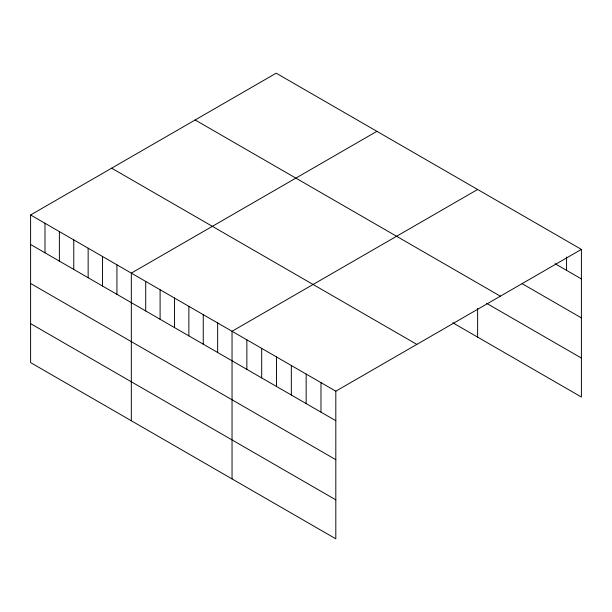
<?xml version="1.0" encoding="UTF-8"?>
<svg xmlns="http://www.w3.org/2000/svg" width="612" height="612" viewBox="0 0 612 612"><rect width="100%" height="100%" fill="white"/><g stroke="black" fill="none" stroke-linecap="round" stroke-linejoin="round"><path stroke-width="0.92" d="M30.6 214.973L335.812 391.183L335.812 538.82L30.6 362.61L30.6 214.973L276.188 73.18L581.4 249.39L581.4 397.027L452.849 322.815M376.908 131.328L131.32 273.12L131.32 420.758M477.628 189.483L232.04 331.268L232.04 478.905M335.812 391.183L581.4 249.39M555.046 263.711L581.4 278.927M522.105 283.662L581.4 317.896M195.144 119.967L500.356 296.185M486.685 303.376L581.4 358.058M111.644 168.178L416.856 344.388M30.6 244.502L335.812 420.712M30.6 283.478L335.812 459.688M30.6 323.633L335.812 499.843M566.574 257.025L566.574 270.366M477.628 308.349L477.628 337.12M320.986 382.622L320.986 412.151M306.161 374.062L306.161 403.591M291.335 365.502L291.335 395.038M276.517 356.949L276.517 386.478M261.691 348.389L261.691 377.918M246.865 339.828L246.865 369.357M217.65 322.96L217.65 352.489M203.261 314.652L203.261 344.189M188.871 306.344L188.871 335.881M174.489 298.044L174.489 327.573M160.099 289.736L160.099 319.265M145.71 281.428L145.71 310.957M116.93 264.812L116.93 294.341M102.541 256.505L102.541 286.034M88.151 248.197L88.151 277.726M73.769 239.889L73.769 269.418M59.379 231.581L59.379 261.117M44.99 223.273L44.99 252.81"/></g></svg>
